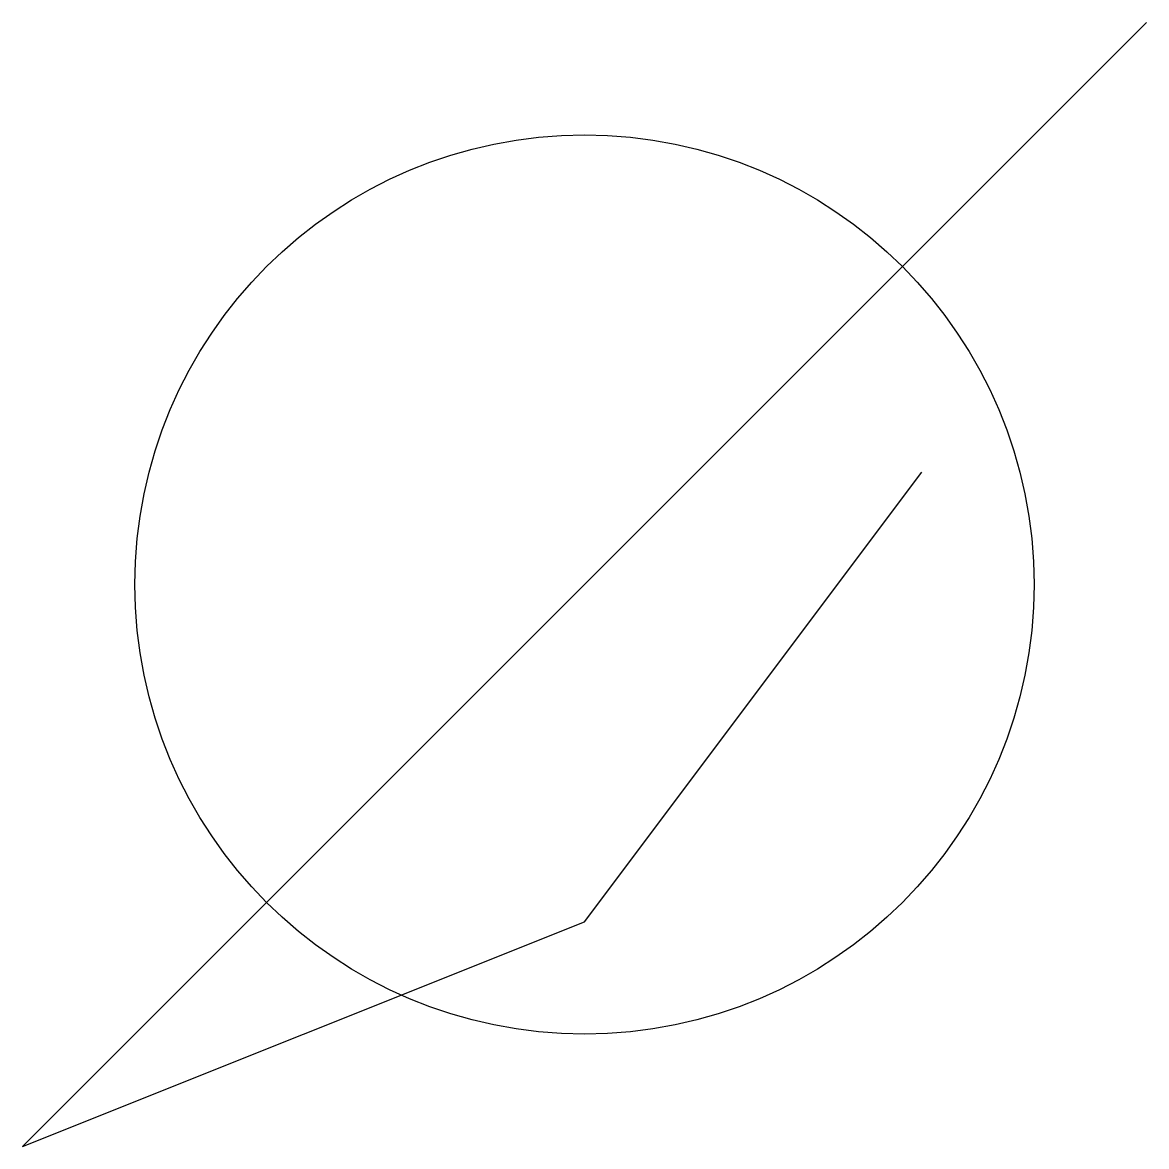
# Model space of a CAD drawing. Extents: x 0 to 100, y 0 to 100.
import ezdxf

# ---------------------------------------------------------------- set-up
doc = ezdxf.new("R2010")
doc.units = 0

msp = doc.modelspace()

# ---------------------------------------------------------------- linework, layer by layer
msp.add_line((0, 0), (100, 100))
msp.add_lwpolyline([(0, 0), (50, 20), (80, 60)])
msp.add_circle((50, 50), 40)

doc.saveas('drawing.dxf')
